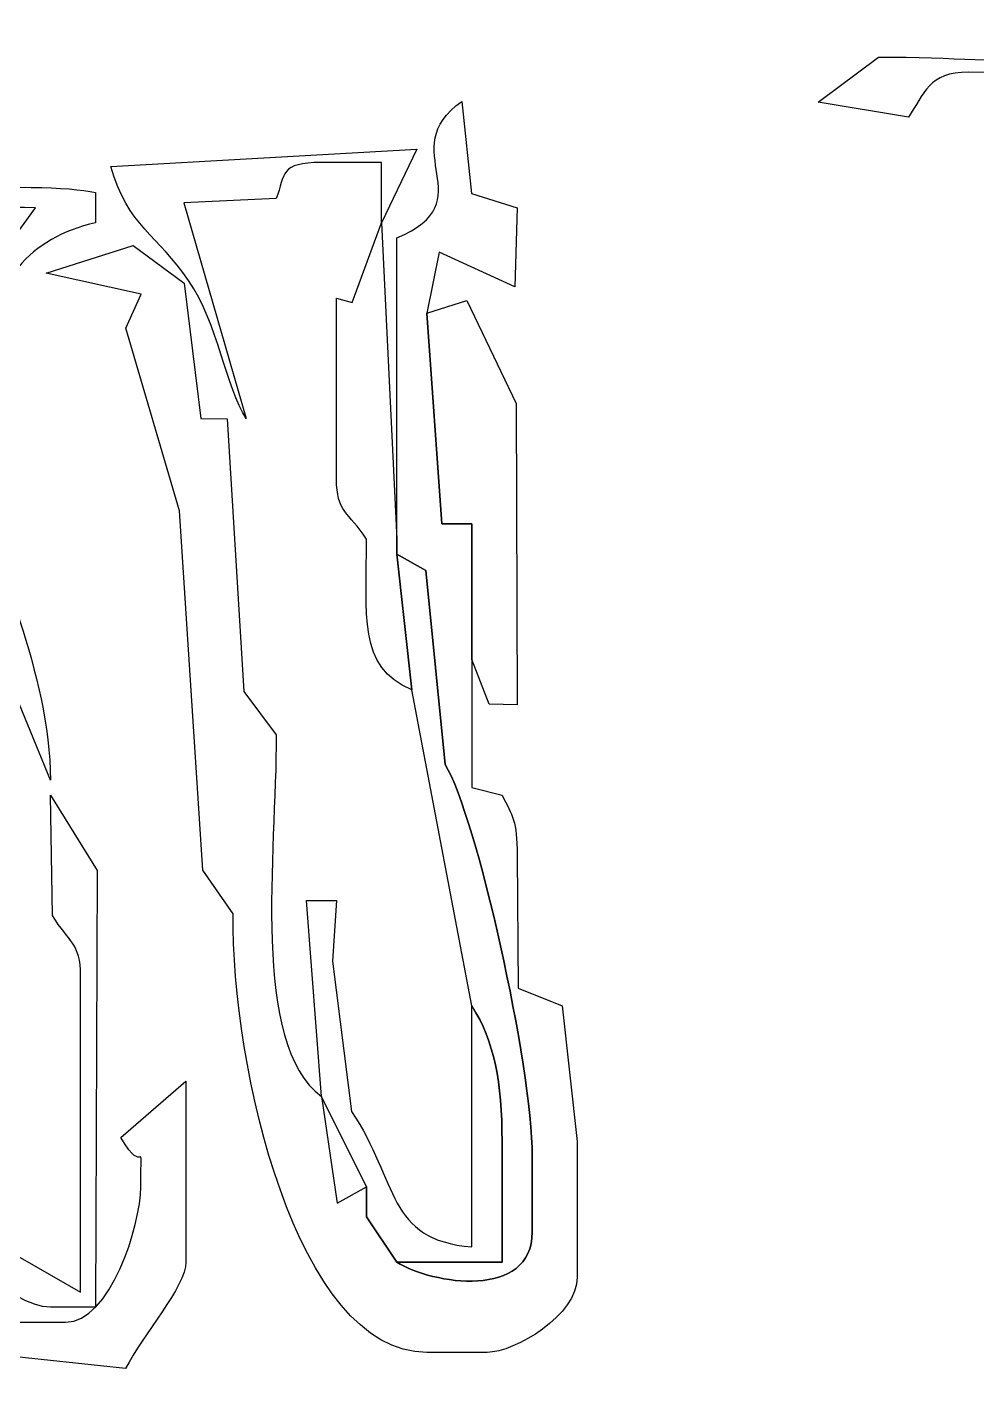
# Model space of a CAD drawing. Header units: centimetres. Extents: x -10 to 8.8, y -13.2 to 14.4.
# Drawn here: x 1.036 to 1.753, y -13.128 to -12.093 of the extents above; entities that cross this region are included whole.
import ezdxf

# ---------------------------------------------------------------- set-up
doc = ezdxf.new("R2010")
doc.units = ezdxf.units.CM
doc.header["$MEASUREMENT"] = 0
doc.layers.add('Camada 1', color=7, linetype='Continuous')

msp = doc.modelspace()

# ---------------------------------------------------------------- linework, layer by layer
at = {"layer": 'Camada 1', "color": 254}
for points, knots in [([(1.63318, -12.14985), (1.63318, -12.14985), (1.70139, -12.16122), (1.70139, -12.16122), (1.70139, -12.16122), (1.71324, -12.14352), (1.71646, -12.12711), (1.74686, -12.12711), (1.74686, -12.12711), (1.74686, -12.12711), (1.8868, -12.12889), (1.8868, -12.12889), (1.8868, -12.12889), (1.8868, -12.12889), (1.8278, -12.23916), (1.8278, -12.23916), (1.8278, -12.23916), (1.8278, -12.23916), (1.86054, -12.26355), (1.86054, -12.26355), (1.86054, -12.26355), (1.86474, -12.25462), (1.89168, -12.11574), (1.94011, -12.11574), (1.94011, -12.11574), (1.94011, -12.11574), (1.96284, -12.11574), (1.96284, -12.11574), (1.96284, -12.11574), (2.16008, -12.11574), (1.9918, -12.88892), (2.21293, -12.88892), (2.21293, -12.88892), (2.25341, -12.88892), (2.28114, -12.81177), (2.28114, -12.77522), (2.28114, -12.77522), (2.28114, -12.77522), (2.28114, -12.74111), (2.28114, -12.74111), (2.28114, -12.74111), (2.28114, -12.71561), (2.27214, -12.71615), (2.2584, -12.69563), (2.2584, -12.69563), (2.2584, -12.62902), (2.27164, -12.55555), (2.2243, -12.53644), (2.2243, -12.53644), (2.2243, -12.53644), (2.2243, -12.49096), (2.2243, -12.49096), (2.2243, -12.49096), (2.2243, -12.49096), (2.17058, -12.17402), (2.17058, -12.17402), (2.17058, -12.17402), (2.17058, -12.17402), (2.17883, -12.14985), (2.17883, -12.14985), (2.17883, -12.14985), (2.17883, -12.11153), (2.19892, -12.07026), (2.23567, -12.07026), (2.23567, -12.07026), (2.23567, -12.07026), (2.2584, -12.07026), (2.2584, -12.07026), (2.2584, -12.07026), (2.31359, -12.07026), (2.31609, -12.0956), (2.33797, -12.12711), (2.33797, -12.12711), (2.33797, -12.12711), (2.33821, -12.08101), (2.33821, -12.08101), (2.33821, -12.08101), (2.33821, -12.08101), (2.29896, -12.06655), (2.29896, -12.06655), (2.29896, -12.06655), (2.29896, -12.06655), (2.33815, -12.0151), (2.33815, -12.0151), (2.33815, -12.0151), (2.33815, -12.0151), (2.39481, -12.00204), (2.39481, -12.00204), (2.39481, -12.00204), (2.39481, -12.00204), (2.23595, -12.01632), (2.23595, -12.01632), (2.23595, -12.01632), (2.23595, -12.01632), (2.20293, -12.0378), (2.20293, -12.0378), (2.20293, -12.0378), (2.20293, -12.0378), (2.19962, -12.02672), (2.19962, -12.02672), (2.19962, -12.02672), (2.19962, -12.02672), (1.89625, -12.08941), (1.89625, -12.08941), (1.89625, -12.08941), (1.8196, -12.13189), (1.79627, -12.11574), (1.67865, -12.11574), (1.67865, -12.11574), (1.67865, -12.11574), (1.63318, -12.14985), (1.63318, -12.14985)], [0, 0, 0, 0, 0.0357143, 0.0357143, 0.0357143, 0.0357143, 0.0714286, 0.0714286, 0.0714286, 0.0714286, 0.1071429, 0.1071429, 0.1071429, 0.1071429, 0.1428571, 0.1428571, 0.1428571, 0.1428571, 0.1785714, 0.1785714, 0.1785714, 0.1785714, 0.2142857, 0.2142857, 0.2142857, 0.2142857, 0.25, 0.25, 0.25, 0.25, 0.2857143, 0.2857143, 0.2857143, 0.2857143, 0.3214286, 0.3214286, 0.3214286, 0.3214286, 0.3571429, 0.3571429, 0.3571429, 0.3571429, 0.3928571, 0.3928571, 0.3928571, 0.3928571, 0.4285714, 0.4285714, 0.4285714, 0.4285714, 0.4642857, 0.4642857, 0.4642857, 0.4642857, 0.5, 0.5, 0.5, 0.5, 0.5357143, 0.5357143, 0.5357143, 0.5357143, 0.5714286, 0.5714286, 0.5714286, 0.5714286, 0.6071429, 0.6071429, 0.6071429, 0.6071429, 0.6428571, 0.6428571, 0.6428571, 0.6428571, 0.6785714, 0.6785714, 0.6785714, 0.6785714, 0.7142857, 0.7142857, 0.7142857, 0.7142857, 0.75, 0.75, 0.75, 0.75, 0.7857143, 0.7857143, 0.7857143, 0.7857143, 0.8214286, 0.8214286, 0.8214286, 0.8214286, 0.8571429, 0.8571429, 0.8571429, 0.8571429, 0.8928571, 0.8928571, 0.8928571, 0.8928571, 0.9285714, 0.9285714, 0.9285714, 0.9285714, 0.9642857, 0.9642857, 0.9642857, 0.9642857, 1, 1, 1, 1]), ([(0.6101, -12.42274), (0.6101, -12.42274), (0.60898, -12.34383), (0.60898, -12.34383), (0.60898, -12.34383), (0.60898, -12.34383), (0.57631, -12.27803), (0.57631, -12.27803), (0.57631, -12.27803), (0.57631, -12.27803), (0.72377, -12.26355), (0.72377, -12.26355), (0.72377, -12.26355), (0.71089, -12.31182), (0.70104, -12.28345), (0.70104, -12.3204), (0.70104, -12.3204), (0.70104, -12.3204), (0.70104, -12.53644), (0.70104, -12.53644), (0.70104, -12.53644), (0.70104, -12.53644), (0.72253, -12.53649), (0.72253, -12.53649), (0.72253, -12.53649), (0.72253, -12.53649), (0.73514, -12.63877), (0.73514, -12.63877), (0.73514, -12.63877), (0.73514, -12.63877), (0.73514, -12.50233), (0.73514, -12.50233), (0.73514, -12.50233), (0.73514, -12.50233), (0.73514, -12.49096), (0.73514, -12.49096), (0.73514, -12.49096), (0.7214, -12.47044), (0.71241, -12.47097), (0.71241, -12.44548), (0.71241, -12.44548), (0.71241, -12.44548), (0.71241, -12.36589), (0.71241, -12.36589), (0.71241, -12.36589), (0.71241, -12.3216), (0.77733, -12.24081), (0.79198, -12.24081), (0.79198, -12.24081), (0.81602, -12.24081), (0.80697, -12.24488), (0.83745, -12.25218), (0.83745, -12.25218), (0.83745, -12.25218), (0.83745, -12.28629), (0.83745, -12.28629), (0.83745, -12.28629), (0.83745, -12.28629), (0.84882, -12.29766), (0.84882, -12.29766), (0.84882, -12.29766), (0.84882, -12.29766), (0.88054, -12.34481), (0.88054, -12.34481), (0.88054, -12.34481), (0.88054, -12.34481), (0.87155, -12.36589), (0.87155, -12.36589), (0.87155, -12.36589), (0.87155, -12.36589), (0.88292, -12.4), (0.88292, -12.4), (0.88292, -12.4), (0.88292, -12.4), (0.90566, -12.57055), (0.90566, -12.57055), (0.90566, -12.57055), (0.90566, -12.57055), (0.91702, -12.59329), (0.91702, -12.59329), (0.91702, -12.59329), (0.91702, -12.59329), (0.90566, -12.60466), (0.90566, -12.60466), (0.90566, -12.60466), (0.90566, -12.60466), (0.90566, -12.707), (0.90566, -12.707), (0.90566, -12.707), (0.90566, -12.707), (0.91702, -12.83207), (0.91702, -12.83207), (0.91702, -12.83207), (0.91702, -12.83207), (0.93976, -12.95714), (0.93976, -12.95714), (0.93976, -12.95714), (0.93976, -12.95714), (0.95113, -12.96851), (0.95113, -12.96851), (0.95113, -12.96851), (0.95113, -12.96851), (0.95113, -12.99125), (0.95113, -12.99125), (0.95113, -12.99125), (0.97472, -13.00706), (1.02304, -13.05948), (1.05343, -13.05948), (1.05343, -13.05948), (1.05343, -13.05948), (1.08754, -13.05948), (1.08754, -13.05948), (1.08754, -13.05948), (1.08754, -13.05948), (1.08877, -12.72971), (1.08877, -12.72971), (1.08877, -12.72971), (1.08877, -12.72971), (1.05343, -12.67288), (1.05343, -12.67288), (1.05343, -12.67288), (1.05343, -12.67288), (1.05495, -12.76368), (1.05495, -12.76368), (1.05495, -12.76368), (1.06717, -12.78437), (1.07617, -12.78384), (1.07617, -12.80933), (1.07617, -12.80933), (1.07617, -12.80933), (1.07617, -13.04811), (1.07617, -13.04811), (1.07617, -13.04811), (1.07617, -13.04811), (0.96101, -12.98228), (0.96101, -12.98228), (0.96101, -12.98228), (0.96101, -12.98228), (0.94823, -12.84377), (0.94823, -12.84377), (0.94823, -12.84377), (0.94823, -12.84377), (0.92674, -12.8107), (0.92674, -12.8107), (0.92674, -12.8107), (0.92674, -12.8107), (0.92087, -12.38853), (0.92087, -12.38853), (0.92087, -12.38853), (0.92087, -12.38853), (0.89429, -12.38863), (0.89429, -12.38863), (0.89429, -12.38863), (0.89429, -12.38863), (0.87418, -12.28286), (0.87418, -12.28286), (0.87418, -12.28286), (0.87418, -12.28286), (0.86019, -12.28629), (0.86019, -12.28629), (0.86019, -12.28629), (0.86681, -12.20663), (0.9546, -12.22944), (1.04207, -12.22944), (1.04207, -12.22944), (1.04207, -12.22944), (0.97537, -12.32146), (0.97537, -12.32146), (0.97537, -12.32146), (0.98872, -12.35038), (0.98523, -12.31104), (0.98523, -12.35452), (0.98523, -12.35452), (0.98523, -12.35452), (0.98523, -12.36589), (0.98523, -12.36589), (0.98523, -12.36589), (0.98523, -12.36589), (0.98239, -12.42274), (0.98239, -12.42274), (0.98239, -12.42274), (0.98239, -12.42274), (0.98523, -12.43411), (0.98523, -12.43411), (0.98523, -12.43411), (0.98523, -12.45606), (0.98165, -12.45435), (0.97386, -12.46822), (0.97386, -12.46822), (0.97386, -12.46822), (1.05343, -12.66151), (1.05343, -12.66151), (1.05343, -12.66151), (1.05343, -12.58104), (1.00796, -12.48851), (1.00796, -12.46822), (1.00796, -12.46822), (1.00796, -12.46822), (1.00796, -12.34315), (1.00796, -12.34315), (1.00796, -12.34315), (1.00796, -12.28479), (1.03817, -12.25232), (1.08754, -12.24081), (1.08754, -12.24081), (1.08754, -12.24081), (1.08754, -12.21807), (1.08754, -12.21807), (1.08754, -12.21807), (1.00586, -12.19904), (0.50541, -12.25146), (0.43958, -12.28629), (0.43958, -12.28629), (0.43958, -12.28629), (0.40685, -12.2619), (0.40685, -12.2619), (0.40685, -12.2619), (0.40685, -12.2619), (0.35748, -12.30651), (0.35748, -12.30651), (0.35748, -12.30651), (0.35748, -12.30651), (0.35747, -12.90028), (0.35747, -12.90028), (0.35747, -12.90028), (0.35894, -13.07858), (0.36082, -13.01005), (0.43958, -13.1277), (0.43958, -13.1277), (0.46188, -13.1159), (0.50161, -13.09993), (0.49642, -13.05948), (0.49642, -13.05948), (0.49642, -13.05948), (0.45015, -12.62751), (0.45015, -12.62751), (0.45015, -12.62751), (0.45015, -12.62751), (0.45095, -12.4), (0.45095, -12.4), (0.45095, -12.4), (0.45095, -12.34148), (0.49846, -12.29086), (0.55326, -12.28629), (0.55326, -12.28629), (0.55326, -12.28629), (0.59976, -12.35367), (0.59976, -12.35367), (0.59976, -12.35367), (0.59976, -12.35367), (0.6101, -12.42274), (0.6101, -12.42274)], [0, 0, 0, 0, 0.015873, 0.015873, 0.015873, 0.015873, 0.031746, 0.031746, 0.031746, 0.031746, 0.047619, 0.047619, 0.047619, 0.047619, 0.0634921, 0.0634921, 0.0634921, 0.0634921, 0.0793651, 0.0793651, 0.0793651, 0.0793651, 0.0952381, 0.0952381, 0.0952381, 0.0952381, 0.1111111, 0.1111111, 0.1111111, 0.1111111, 0.1269841, 0.1269841, 0.1269841, 0.1269841, 0.1428571, 0.1428571, 0.1428571, 0.1428571, 0.1587302, 0.1587302, 0.1587302, 0.1587302, 0.1746032, 0.1746032, 0.1746032, 0.1746032, 0.1904762, 0.1904762, 0.1904762, 0.1904762, 0.2063492, 0.2063492, 0.2063492, 0.2063492, 0.2222222, 0.2222222, 0.2222222, 0.2222222, 0.2380952, 0.2380952, 0.2380952, 0.2380952, 0.2539683, 0.2539683, 0.2539683, 0.2539683, 0.2698413, 0.2698413, 0.2698413, 0.2698413, 0.2857143, 0.2857143, 0.2857143, 0.2857143, 0.3015873, 0.3015873, 0.3015873, 0.3015873, 0.3174603, 0.3174603, 0.3174603, 0.3174603, 0.3333333, 0.3333333, 0.3333333, 0.3333333, 0.3492063, 0.3492063, 0.3492063, 0.3492063, 0.3650794, 0.3650794, 0.3650794, 0.3650794, 0.3809524, 0.3809524, 0.3809524, 0.3809524, 0.3968254, 0.3968254, 0.3968254, 0.3968254, 0.4126984, 0.4126984, 0.4126984, 0.4126984, 0.4285714, 0.4285714, 0.4285714, 0.4285714, 0.4444444, 0.4444444, 0.4444444, 0.4444444, 0.4603175, 0.4603175, 0.4603175, 0.4603175, 0.4761905, 0.4761905, 0.4761905, 0.4761905, 0.4920635, 0.4920635, 0.4920635, 0.4920635, 0.5079365, 0.5079365, 0.5079365, 0.5079365, 0.5238095, 0.5238095, 0.5238095, 0.5238095, 0.5396825, 0.5396825, 0.5396825, 0.5396825, 0.5555556, 0.5555556, 0.5555556, 0.5555556, 0.5714286, 0.5714286, 0.5714286, 0.5714286, 0.5873016, 0.5873016, 0.5873016, 0.5873016, 0.6031746, 0.6031746, 0.6031746, 0.6031746, 0.6190476, 0.6190476, 0.6190476, 0.6190476, 0.6349206, 0.6349206, 0.6349206, 0.6349206, 0.6507937, 0.6507937, 0.6507937, 0.6507937, 0.6666667, 0.6666667, 0.6666667, 0.6666667, 0.6825397, 0.6825397, 0.6825397, 0.6825397, 0.6984127, 0.6984127, 0.6984127, 0.6984127, 0.7142857, 0.7142857, 0.7142857, 0.7142857, 0.7301587, 0.7301587, 0.7301587, 0.7301587, 0.7460317, 0.7460317, 0.7460317, 0.7460317, 0.7619048, 0.7619048, 0.7619048, 0.7619048, 0.7777778, 0.7777778, 0.7777778, 0.7777778, 0.7936508, 0.7936508, 0.7936508, 0.7936508, 0.8095238, 0.8095238, 0.8095238, 0.8095238, 0.8253968, 0.8253968, 0.8253968, 0.8253968, 0.8412698, 0.8412698, 0.8412698, 0.8412698, 0.8571429, 0.8571429, 0.8571429, 0.8571429, 0.8730159, 0.8730159, 0.8730159, 0.8730159, 0.8888889, 0.8888889, 0.8888889, 0.8888889, 0.9047619, 0.9047619, 0.9047619, 0.9047619, 0.9206349, 0.9206349, 0.9206349, 0.9206349, 0.9365079, 0.9365079, 0.9365079, 0.9365079, 0.952381, 0.952381, 0.952381, 0.952381, 0.968254, 0.968254, 0.968254, 0.968254, 0.984127, 0.984127, 0.984127, 0.984127, 1, 1, 1, 1]), ([(1.25805, -12.90029), (1.25805, -12.90029), (1.29215, -12.96851), (1.29215, -12.96851), (1.29215, -12.96851), (1.29215, -12.96851), (1.29215, -12.97988), (1.29215, -12.97988), (1.29215, -12.97988), (1.29215, -12.97988), (1.29215, -12.99125), (1.29215, -12.99125), (1.29215, -12.99125), (1.29215, -12.99125), (1.31489, -13.02536), (1.31489, -13.02536), (1.31489, -13.02536), (1.31489, -13.02536), (1.39446, -13.02536), (1.39446, -13.02536), (1.39446, -13.02536), (1.39446, -13.02536), (1.39446, -12.9344), (1.39446, -12.9344), (1.39446, -12.9344), (1.39446, -12.88965), (1.38865, -12.85875), (1.37173, -12.83207), (1.37173, -12.83207), (1.37173, -12.83207), (1.37173, -13.01399), (1.37173, -13.01399), (1.37173, -13.01399), (1.30685, -13.00859), (1.31653, -12.96504), (1.28079, -12.91166), (1.28079, -12.91166), (1.28079, -12.91166), (1.26654, -12.79834), (1.26654, -12.79834), (1.26654, -12.79834), (1.26654, -12.79834), (1.26942, -12.75248), (1.26942, -12.75248), (1.26942, -12.75248), (1.26942, -12.75248), (1.24668, -12.75248), (1.24668, -12.75248), (1.24668, -12.75248), (1.24668, -12.75248), (1.25805, -12.90029), (1.25805, -12.90029)], [0, 0, 0, 0, 0.0769231, 0.0769231, 0.0769231, 0.0769231, 0.1538462, 0.1538462, 0.1538462, 0.1538462, 0.2307692, 0.2307692, 0.2307692, 0.2307692, 0.3076923, 0.3076923, 0.3076923, 0.3076923, 0.3846154, 0.3846154, 0.3846154, 0.3846154, 0.4615385, 0.4615385, 0.4615385, 0.4615385, 0.5384615, 0.5384615, 0.5384615, 0.5384615, 0.6153846, 0.6153846, 0.6153846, 0.6153846, 0.6923077, 0.6923077, 0.6923077, 0.6923077, 0.7692308, 0.7692308, 0.7692308, 0.7692308, 0.8461538, 0.8461538, 0.8461538, 0.8461538, 0.9230769, 0.9230769, 0.9230769, 0.9230769, 1, 1, 1, 1])]:
    msp.add_open_spline(points, degree=3, knots=knots, dxfattribs=at)
at = {"layer": 'Camada 1', "color": 250}
for points, knots in [([(1.31489, -12.47959), (1.31489, -12.47959), (1.31489, -12.49096), (1.31489, -12.49096), (1.31489, -12.49096), (1.31489, -12.49096), (1.33702, -12.5033), (1.33702, -12.5033), (1.33702, -12.5033), (1.33702, -12.5033), (1.35161, -12.64986), (1.35161, -12.64986), (1.35161, -12.64986), (1.37535, -12.68951), (1.4172, -12.87652), (1.4172, -12.94577), (1.4172, -12.94577), (1.4172, -12.94577), (1.4172, -13.00262), (1.4172, -13.00262), (1.4172, -13.00262), (1.4172, -13.05386), (1.34181, -13.04245), (1.31489, -13.02536), (1.31489, -13.02536), (1.31489, -13.02536), (1.29215, -12.99125), (1.29215, -12.99125), (1.29215, -12.99125), (1.29215, -12.99125), (1.29215, -12.97988), (1.29215, -12.97988), (1.29215, -12.97988), (1.29215, -12.97988), (1.29215, -12.96851), (1.29215, -12.96851), (1.29215, -12.96851), (1.29215, -12.96851), (1.27002, -12.98085), (1.27002, -12.98085), (1.27002, -12.98085), (1.27002, -12.98085), (1.25805, -12.90029), (1.25805, -12.90029), (1.25805, -12.90029), (1.20433, -12.86092), (1.22395, -12.71786), (1.22395, -12.6274), (1.22395, -12.6274), (1.22395, -12.6274), (1.19957, -12.59466), (1.19957, -12.59466), (1.19957, -12.59466), (1.19957, -12.59466), (1.18693, -12.38885), (1.18693, -12.38885), (1.18693, -12.38885), (1.18693, -12.38885), (1.16711, -12.38863), (1.16711, -12.38863), (1.16711, -12.38863), (1.16711, -12.38863), (1.15438, -12.2865), (1.15438, -12.2865), (1.15438, -12.2865), (1.15438, -12.2865), (1.11596, -12.25787), (1.11596, -12.25787), (1.11596, -12.25787), (1.11596, -12.25787), (1.05021, -12.27878), (1.05021, -12.27878), (1.05021, -12.27878), (1.05021, -12.27878), (1.12198, -12.29472), (1.12198, -12.29472), (1.12198, -12.29472), (1.12198, -12.29472), (1.11027, -12.3204), (1.11027, -12.3204), (1.11027, -12.3204), (1.11027, -12.3204), (1.15078, -12.45836), (1.15078, -12.45836), (1.15078, -12.45836), (1.15078, -12.45836), (1.16848, -12.72966), (1.16848, -12.72966), (1.16848, -12.72966), (1.16848, -12.72966), (1.19149, -12.76248), (1.19149, -12.76248), (1.19149, -12.76248), (1.18985, -12.87741), (1.23923, -13.09359), (1.33763, -13.09359), (1.33763, -13.09359), (1.33763, -13.09359), (1.3831, -13.09359), (1.3831, -13.09359), (1.3831, -13.09359), (1.40421, -13.09359), (1.4513, -13.06546), (1.4513, -13.03673), (1.4513, -13.03673), (1.4513, -13.03673), (1.4513, -12.9344), (1.4513, -12.9344), (1.4513, -12.9344), (1.4513, -12.9344), (1.43993, -12.83207), (1.43993, -12.83207), (1.43993, -12.83207), (1.43993, -12.83207), (1.40664, -12.81858), (1.40664, -12.81858), (1.40664, -12.81858), (1.40664, -12.81858), (1.40583, -12.71837), (1.40583, -12.71837), (1.40583, -12.71837), (1.40583, -12.69177), (1.40243, -12.68895), (1.39446, -12.67288), (1.39446, -12.67288), (1.39446, -12.67288), (1.37173, -12.6672), (1.37173, -12.6672), (1.37173, -12.6672), (1.37173, -12.6672), (1.37173, -12.57055), (1.37173, -12.57055), (1.37173, -12.57055), (1.37173, -12.57055), (1.37173, -12.46822), (1.37173, -12.46822), (1.37173, -12.46822), (1.37173, -12.46822), (1.34899, -12.46822), (1.34899, -12.46822), (1.34899, -12.46822), (1.34899, -12.46822), (1.33763, -12.30903), (1.33763, -12.30903), (1.33763, -12.30903), (1.33763, -12.30903), (1.347, -12.26303), (1.347, -12.26303), (1.347, -12.26303), (1.347, -12.26303), (1.40423, -12.28928), (1.40423, -12.28928), (1.40423, -12.28928), (1.40423, -12.28928), (1.40583, -12.22944), (1.40583, -12.22944), (1.40583, -12.22944), (1.40583, -12.22944), (1.37149, -12.21869), (1.37149, -12.21869), (1.37149, -12.21869), (1.37149, -12.21869), (1.36421, -12.14928), (1.36421, -12.14928), (1.36421, -12.14928), (1.31208, -12.18523), (1.38235, -12.22495), (1.31489, -12.25218), (1.31489, -12.25218), (1.31489, -12.25218), (1.31489, -12.47959), (1.31489, -12.47959)], [0, 0, 0, 0, 0.0232558, 0.0232558, 0.0232558, 0.0232558, 0.0465116, 0.0465116, 0.0465116, 0.0465116, 0.0697674, 0.0697674, 0.0697674, 0.0697674, 0.0930233, 0.0930233, 0.0930233, 0.0930233, 0.1162791, 0.1162791, 0.1162791, 0.1162791, 0.1395349, 0.1395349, 0.1395349, 0.1395349, 0.1627907, 0.1627907, 0.1627907, 0.1627907, 0.1860465, 0.1860465, 0.1860465, 0.1860465, 0.2093023, 0.2093023, 0.2093023, 0.2093023, 0.2325581, 0.2325581, 0.2325581, 0.2325581, 0.255814, 0.255814, 0.255814, 0.255814, 0.2790698, 0.2790698, 0.2790698, 0.2790698, 0.3023256, 0.3023256, 0.3023256, 0.3023256, 0.3255814, 0.3255814, 0.3255814, 0.3255814, 0.3488372, 0.3488372, 0.3488372, 0.3488372, 0.372093, 0.372093, 0.372093, 0.372093, 0.3953488, 0.3953488, 0.3953488, 0.3953488, 0.4186047, 0.4186047, 0.4186047, 0.4186047, 0.4418605, 0.4418605, 0.4418605, 0.4418605, 0.4651163, 0.4651163, 0.4651163, 0.4651163, 0.4883721, 0.4883721, 0.4883721, 0.4883721, 0.5116279, 0.5116279, 0.5116279, 0.5116279, 0.5348837, 0.5348837, 0.5348837, 0.5348837, 0.5581395, 0.5581395, 0.5581395, 0.5581395, 0.5813953, 0.5813953, 0.5813953, 0.5813953, 0.6046512, 0.6046512, 0.6046512, 0.6046512, 0.627907, 0.627907, 0.627907, 0.627907, 0.6511628, 0.6511628, 0.6511628, 0.6511628, 0.6744186, 0.6744186, 0.6744186, 0.6744186, 0.6976744, 0.6976744, 0.6976744, 0.6976744, 0.7209302, 0.7209302, 0.7209302, 0.7209302, 0.744186, 0.744186, 0.744186, 0.744186, 0.7674419, 0.7674419, 0.7674419, 0.7674419, 0.7906977, 0.7906977, 0.7906977, 0.7906977, 0.8139535, 0.8139535, 0.8139535, 0.8139535, 0.8372093, 0.8372093, 0.8372093, 0.8372093, 0.8604651, 0.8604651, 0.8604651, 0.8604651, 0.8837209, 0.8837209, 0.8837209, 0.8837209, 0.9069767, 0.9069767, 0.9069767, 0.9069767, 0.9302326, 0.9302326, 0.9302326, 0.9302326, 0.9534884, 0.9534884, 0.9534884, 0.9534884, 0.9767442, 0.9767442, 0.9767442, 0.9767442, 1, 1, 1, 1]), ([(0.73514, -12.49096), (0.73514, -12.49096), (0.73514, -12.50233), (0.73514, -12.50233), (0.73514, -12.50233), (0.73514, -12.50233), (0.74764, -12.62737), (0.74764, -12.62737), (0.74764, -12.62737), (0.74764, -12.62737), (0.77818, -12.66395), (0.77818, -12.66395), (0.77818, -12.66395), (0.77818, -12.66395), (0.78216, -12.86614), (0.78216, -12.86614), (0.78216, -12.86614), (0.78216, -12.86614), (0.805, -12.89892), (0.805, -12.89892), (0.805, -12.89892), (0.80335, -12.97), (0.78412, -13.01112), (0.83745, -13.02536), (0.83745, -13.02536), (0.83745, -13.02536), (0.83745, -12.88892), (0.83745, -12.88892), (0.83745, -12.88892), (0.83745, -12.88892), (0.81471, -12.88892), (0.81471, -12.88892), (0.81471, -12.88892), (0.81471, -12.88892), (0.81471, -12.77522), (0.81471, -12.77522), (0.81471, -12.77522), (0.81471, -12.77522), (0.80335, -12.707), (0.80335, -12.707), (0.80335, -12.707), (0.80335, -12.707), (0.76924, -12.36589), (0.76924, -12.36589), (0.76924, -12.36589), (0.76924, -12.36589), (0.80587, -12.31156), (0.80587, -12.31156), (0.80587, -12.31156), (0.80587, -12.31156), (0.81534, -12.3202), (0.81534, -12.3202), (0.81534, -12.3202), (0.81534, -12.3202), (0.84882, -12.44548), (0.84882, -12.44548), (0.84882, -12.44548), (0.84882, -12.44548), (0.86091, -12.70699), (0.86091, -12.70699), (0.86091, -12.70699), (0.86091, -12.70699), (0.88292, -12.71268), (0.88292, -12.71268), (0.88292, -12.71268), (0.88292, -12.71268), (0.8972, -12.90004), (0.8972, -12.90004), (0.8972, -12.90004), (0.8972, -12.90004), (0.89429, -12.95714), (0.89429, -12.95714), (0.89429, -12.95714), (0.93938, -12.97535), (0.90094, -12.985), (0.94238, -13.03412), (0.94238, -13.03412), (0.96419, -13.05997), (0.97657, -13.06367), (0.9966, -13.09359), (0.9966, -13.09359), (0.9966, -13.09359), (1.11017, -13.10573), (1.11017, -13.10573), (1.11017, -13.10573), (1.12322, -13.08049), (1.15574, -13.04369), (1.15574, -13.02536), (1.15574, -13.02536), (1.15574, -13.02536), (1.15574, -12.88892), (1.15574, -12.88892), (1.15574, -12.88892), (1.15574, -12.88892), (1.10663, -12.93125), (1.10663, -12.93125), (1.10663, -12.93125), (1.12513, -12.96437), (1.12164, -12.92504), (1.12164, -12.96851), (1.12164, -12.96851), (1.12164, -12.99829), (1.09841, -13.07085), (1.0648, -13.07085), (1.0648, -13.07085), (1.0648, -13.07085), (0.98523, -13.07085), (0.98523, -13.07085), (0.98523, -13.07085), (0.98523, -13.07085), (0.98523, -13.03673), (0.98523, -13.03673), (0.98523, -13.03673), (0.98523, -13.03673), (0.95113, -13.03673), (0.95113, -13.03673), (0.95113, -13.03673), (0.95113, -13.03673), (0.95113, -12.99125), (0.95113, -12.99125), (0.95113, -12.99125), (0.95113, -12.99125), (0.95113, -12.96851), (0.95113, -12.96851), (0.95113, -12.96851), (0.95113, -12.96851), (0.93976, -12.95714), (0.93976, -12.95714), (0.93976, -12.95714), (0.93976, -12.95714), (0.91702, -12.95714), (0.91702, -12.95714), (0.91702, -12.95714), (0.91702, -12.95714), (0.91702, -12.83207), (0.91702, -12.83207), (0.91702, -12.83207), (0.91702, -12.83207), (0.90566, -12.707), (0.90566, -12.707), (0.90566, -12.707), (0.90566, -12.707), (0.88292, -12.707), (0.88292, -12.707), (0.88292, -12.707), (0.88292, -12.707), (0.88292, -12.63877), (0.88292, -12.63877), (0.88292, -12.63877), (0.88292, -12.60629), (0.8865, -12.61798), (0.90566, -12.60466), (0.90566, -12.60466), (0.90566, -12.60466), (0.91702, -12.59329), (0.91702, -12.59329), (0.91702, -12.59329), (0.91702, -12.59329), (0.90566, -12.57055), (0.90566, -12.57055), (0.90566, -12.57055), (0.90566, -12.57055), (0.88352, -12.55821), (0.88352, -12.55821), (0.88352, -12.55821), (0.88352, -12.55821), (0.88292, -12.4), (0.88292, -12.4), (0.88292, -12.4), (0.88292, -12.4), (0.87155, -12.36589), (0.87155, -12.36589), (0.87155, -12.36589), (0.87155, -12.36589), (0.84882, -12.29766), (0.84882, -12.29766), (0.84882, -12.29766), (0.84882, -12.29766), (0.83745, -12.28629), (0.83745, -12.28629), (0.83745, -12.28629), (0.83745, -12.28629), (0.78352, -12.25923), (0.78352, -12.25923), (0.78352, -12.25923), (0.78352, -12.25923), (0.73248, -12.32949), (0.73248, -12.32949), (0.73248, -12.32949), (0.73248, -12.32949), (0.73995, -12.37689), (0.73995, -12.37689), (0.73995, -12.37689), (0.73995, -12.37689), (0.73893, -12.41137), (0.73893, -12.41137), (0.73893, -12.41137), (0.73893, -12.41137), (0.73514, -12.49096), (0.73514, -12.49096)], [0, 0, 0, 0, 0.02, 0.02, 0.02, 0.02, 0.04, 0.04, 0.04, 0.04, 0.06, 0.06, 0.06, 0.06, 0.08, 0.08, 0.08, 0.08, 0.1, 0.1, 0.1, 0.1, 0.12, 0.12, 0.12, 0.12, 0.14, 0.14, 0.14, 0.14, 0.16, 0.16, 0.16, 0.16, 0.18, 0.18, 0.18, 0.18, 0.2, 0.2, 0.2, 0.2, 0.22, 0.22, 0.22, 0.22, 0.24, 0.24, 0.24, 0.24, 0.26, 0.26, 0.26, 0.26, 0.28, 0.28, 0.28, 0.28, 0.3, 0.3, 0.3, 0.3, 0.32, 0.32, 0.32, 0.32, 0.34, 0.34, 0.34, 0.34, 0.36, 0.36, 0.36, 0.36, 0.38, 0.38, 0.38, 0.38, 0.4, 0.4, 0.4, 0.4, 0.42, 0.42, 0.42, 0.42, 0.44, 0.44, 0.44, 0.44, 0.46, 0.46, 0.46, 0.46, 0.48, 0.48, 0.48, 0.48, 0.5, 0.5, 0.5, 0.5, 0.52, 0.52, 0.52, 0.52, 0.54, 0.54, 0.54, 0.54, 0.56, 0.56, 0.56, 0.56, 0.58, 0.58, 0.58, 0.58, 0.6, 0.6, 0.6, 0.6, 0.62, 0.62, 0.62, 0.62, 0.64, 0.64, 0.64, 0.64, 0.66, 0.66, 0.66, 0.66, 0.68, 0.68, 0.68, 0.68, 0.7, 0.7, 0.7, 0.7, 0.72, 0.72, 0.72, 0.72, 0.74, 0.74, 0.74, 0.74, 0.76, 0.76, 0.76, 0.76, 0.78, 0.78, 0.78, 0.78, 0.8, 0.8, 0.8, 0.8, 0.82, 0.82, 0.82, 0.82, 0.84, 0.84, 0.84, 0.84, 0.86, 0.86, 0.86, 0.86, 0.88, 0.88, 0.88, 0.88, 0.9, 0.9, 0.9, 0.9, 0.92, 0.92, 0.92, 0.92, 0.94, 0.94, 0.94, 0.94, 0.96, 0.96, 0.96, 0.96, 0.98, 0.98, 0.98, 0.98, 1, 1, 1, 1])]:
    msp.add_open_spline(points, degree=3, knots=knots, dxfattribs=at)
at = {"layer": 'Camada 1', "color": 253}
for points, knots in [([(1.20121, -12.38863), (1.20121, -12.38863), (1.15415, -12.22569), (1.15415, -12.22569), (1.15415, -12.22569), (1.15415, -12.22569), (1.22395, -12.22262), (1.22395, -12.22262), (1.22395, -12.22262), (1.23071, -12.2041), (1.2266, -12.19533), (1.25805, -12.19533), (1.25805, -12.19533), (1.25805, -12.19533), (1.30352, -12.19533), (1.30352, -12.19533), (1.30352, -12.19533), (1.30352, -12.19533), (1.30352, -12.24081), (1.30352, -12.24081), (1.30352, -12.24081), (1.30352, -12.24081), (1.28134, -12.30111), (1.28134, -12.30111), (1.28134, -12.30111), (1.28134, -12.30111), (1.26942, -12.29766), (1.26942, -12.29766), (1.26942, -12.29766), (1.26942, -12.29766), (1.26942, -12.43411), (1.26942, -12.43411), (1.26942, -12.43411), (1.26942, -12.4596), (1.27842, -12.45907), (1.29215, -12.47959), (1.29215, -12.47959), (1.29215, -12.53619), (1.28535, -12.57678), (1.32626, -12.59329), (1.32626, -12.59329), (1.32626, -12.59329), (1.31489, -12.49096), (1.31489, -12.49096), (1.31489, -12.49096), (1.31489, -12.49096), (1.31489, -12.47959), (1.31489, -12.47959), (1.31489, -12.47959), (1.31489, -12.47959), (1.30352, -12.24081), (1.30352, -12.24081), (1.30352, -12.24081), (1.30352, -12.24081), (1.33016, -12.18534), (1.33016, -12.18534), (1.33016, -12.18534), (1.33016, -12.18534), (1.09911, -12.19825), (1.09911, -12.19825), (1.09911, -12.19825), (1.1118, -12.24364), (1.13492, -12.2507), (1.15773, -12.28431), (1.15773, -12.28431), (1.1801, -12.3173), (1.18614, -12.36486), (1.20121, -12.38863)], [0, 0, 0, 0, 0.0588235, 0.0588235, 0.0588235, 0.0588235, 0.1176471, 0.1176471, 0.1176471, 0.1176471, 0.1764706, 0.1764706, 0.1764706, 0.1764706, 0.2352941, 0.2352941, 0.2352941, 0.2352941, 0.2941176, 0.2941176, 0.2941176, 0.2941176, 0.3529412, 0.3529412, 0.3529412, 0.3529412, 0.4117647, 0.4117647, 0.4117647, 0.4117647, 0.4705882, 0.4705882, 0.4705882, 0.4705882, 0.5294118, 0.5294118, 0.5294118, 0.5294118, 0.5882353, 0.5882353, 0.5882353, 0.5882353, 0.6470588, 0.6470588, 0.6470588, 0.6470588, 0.7058824, 0.7058824, 0.7058824, 0.7058824, 0.7647059, 0.7647059, 0.7647059, 0.7647059, 0.8235294, 0.8235294, 0.8235294, 0.8235294, 0.8823529, 0.8823529, 0.8823529, 0.8823529, 0.9411765, 0.9411765, 0.9411765, 0.9411765, 1, 1, 1, 1]), ([(1.33763, -12.30903), (1.33763, -12.30903), (1.34899, -12.46822), (1.34899, -12.46822), (1.34899, -12.46822), (1.34899, -12.46822), (1.37173, -12.46822), (1.37173, -12.46822), (1.37173, -12.46822), (1.37173, -12.46822), (1.37173, -12.57055), (1.37173, -12.57055), (1.37173, -12.57055), (1.37173, -12.57055), (1.3847, -12.60435), (1.3847, -12.60435), (1.3847, -12.60435), (1.3847, -12.60435), (1.40583, -12.60466), (1.40583, -12.60466), (1.40583, -12.60466), (1.40583, -12.60466), (1.40509, -12.37729), (1.40509, -12.37729), (1.40509, -12.37729), (1.40509, -12.37729), (1.3678, -12.29945), (1.3678, -12.29945), (1.3678, -12.29945), (1.3678, -12.29945), (1.33763, -12.30903), (1.33763, -12.30903)], [0, 0, 0, 0, 0.125, 0.125, 0.125, 0.125, 0.25, 0.25, 0.25, 0.25, 0.375, 0.375, 0.375, 0.375, 0.5, 0.5, 0.5, 0.5, 0.625, 0.625, 0.625, 0.625, 0.75, 0.75, 0.75, 0.75, 0.875, 0.875, 0.875, 0.875, 1, 1, 1, 1])]:
    msp.add_open_spline(points, degree=3, knots=knots, dxfattribs=at)
at = {"layer": 'Camada 1', "color": 251}
msp.add_open_spline([(1.31489, -12.49096), (1.31489, -12.49096), (1.32626, -12.59329), (1.32626, -12.59329), (1.32626, -12.59329), (1.32626, -12.59329), (1.37173, -12.83207), (1.37173, -12.83207), (1.37173, -12.83207), (1.38865, -12.85875), (1.39446, -12.88965), (1.39446, -12.9344), (1.39446, -12.9344), (1.39446, -12.9344), (1.39446, -13.02536), (1.39446, -13.02536), (1.39446, -13.02536), (1.39446, -13.02536), (1.31489, -13.02536), (1.31489, -13.02536), (1.31489, -13.02536), (1.31489, -13.02536), (1.29215, -12.99125), (1.29215, -12.99125), (1.29215, -12.99125), (1.29215, -12.99125), (1.29215, -12.97988), (1.29215, -12.97988), (1.29215, -12.97988), (1.29215, -12.97988), (1.29215, -12.99125), (1.29215, -12.99125), (1.29215, -12.99125), (1.29215, -12.99125), (1.31489, -13.02536), (1.31489, -13.02536), (1.31489, -13.02536), (1.34181, -13.04245), (1.4172, -13.05386), (1.4172, -13.00262), (1.4172, -13.00262), (1.4172, -13.00262), (1.4172, -12.94577), (1.4172, -12.94577), (1.4172, -12.94577), (1.4172, -12.87652), (1.37535, -12.68951), (1.35161, -12.64986), (1.35161, -12.64986), (1.35161, -12.64986), (1.33702, -12.5033), (1.33702, -12.5033), (1.33702, -12.5033), (1.33702, -12.5033), (1.31489, -12.49096), (1.31489, -12.49096)], degree=3, knots=[0, 0, 0, 0, 0.0714286, 0.0714286, 0.0714286, 0.0714286, 0.1428571, 0.1428571, 0.1428571, 0.1428571, 0.2142857, 0.2142857, 0.2142857, 0.2142857, 0.2857143, 0.2857143, 0.2857143, 0.2857143, 0.3571429, 0.3571429, 0.3571429, 0.3571429, 0.4285714, 0.4285714, 0.4285714, 0.4285714, 0.5, 0.5, 0.5, 0.5, 0.5714286, 0.5714286, 0.5714286, 0.5714286, 0.6428571, 0.6428571, 0.6428571, 0.6428571, 0.7142857, 0.7142857, 0.7142857, 0.7142857, 0.7857143, 0.7857143, 0.7857143, 0.7857143, 0.8571429, 0.8571429, 0.8571429, 0.8571429, 0.9285714, 0.9285714, 0.9285714, 0.9285714, 1, 1, 1, 1], dxfattribs=at)

doc.saveas('drawing.dxf')
